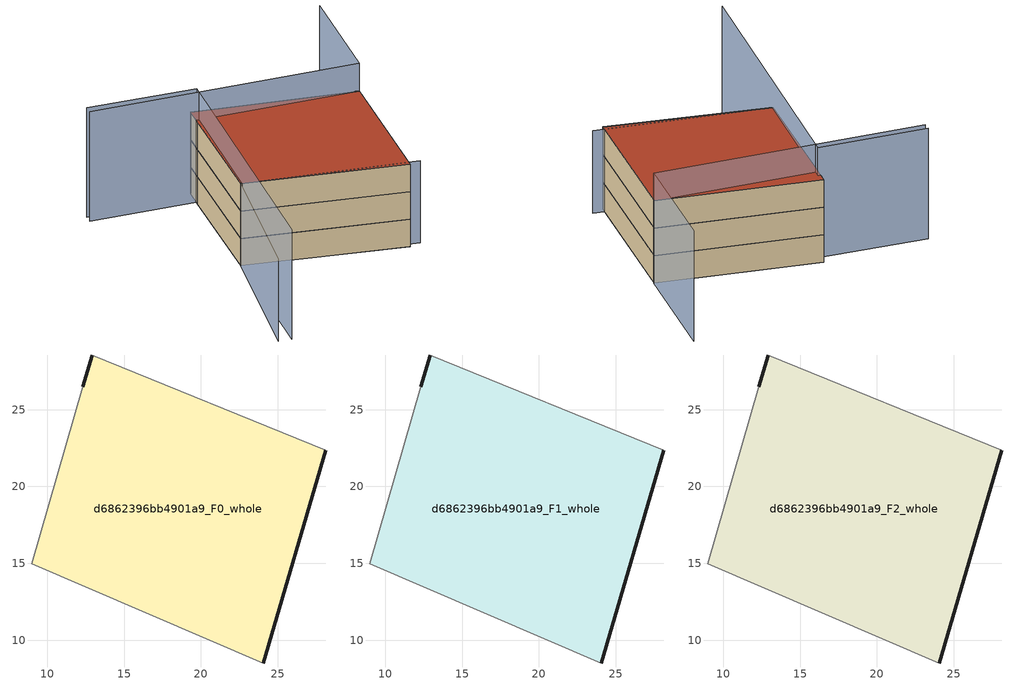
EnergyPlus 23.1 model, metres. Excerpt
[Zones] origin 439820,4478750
d6862396bb4901a9_F0_whole
 floor ground (EU_floor_Construction): 24.04,8.51 28.12,22.37 12.94,28.55 12.32,26.5 8.98,14.96 z0
 wall outside (EU_wall_Construction): 12.32,26.5 12.94,28.55 / 28.12,22.37 24.04,8.51 z0:3
 wall adiabatic (EU_wall_Construction): 12.94,28.55 28.12,22.37 / 24.04,8.51 8.98,14.96 12.32,26.5 z0:3
d6862396bb4901a9_F1_whole
 floor to d6862396bb4901a9_F0_whole (EU_floor_Construction): 24.04,8.51 28.12,22.37 12.94,28.55 12.32,26.5 8.98,14.96 z3
 wall outside (EU_wall_Construction): 12.32,26.5 12.94,28.55 / 28.12,22.37 24.04,8.51 z3:6
 wall adiabatic (EU_wall_Construction): 12.94,28.55 28.12,22.37 / 24.04,8.51 8.98,14.96 12.32,26.5 z3:6
d6862396bb4901a9_F2_whole
 floor to d6862396bb4901a9_F1_whole (EU_floor_Construction): 24.04,8.51 28.12,22.37 12.94,28.55 12.32,26.5 8.98,14.96 z6
 wall outside (EU_wall_Construction): 12.32,26.5 12.94,28.55 / 28.12,22.37 24.04,8.51 z6:9
 wall adiabatic (EU_wall_Construction): 12.94,28.55 28.12,22.37 / 24.04,8.51 8.98,14.96 12.32,26.5 z6:9
 roof outside (EU_roof_Construction): 28.12,22.37 24.04,8.51 8.98,14.96 12.32,26.5 12.94,28.55 z9
shading: 3.71,1.64 8.98,14.96 / 8.98,14.96 25.23,8.54 z0:9; 2.46,30.76 12.95,27.57 / 12.95,27.57 4.92,1.17 / 31.33,33.17 28.13,22.37 / 28.13,22.37 2.29,30.02 z0:12
[Building]
EU S2 Campaign: North Axis=0; Terrain=City; Solar Distribution=FullExterior
[Site:Location]
Madrid: Latitude=40.5; Longitude=-3.5; Time Zone=1; Elevation=609
[SizingPeriod:WeatherFileDays]
AnnualSizingPeriod: Begin Month=1; Begin Day of Month=1; End Month=12; End Day of Month=31; Day of Week for Start Day=Monday; Use Weather File Daylight Saving Period=No; Use Weather File Rain and Snow Indicators=No
[MATERIAL]
EU_InternalMass_Material: Roughness=MediumRough; Thickness=0.1; Conductivity=1; Density=1800; Specific Heat=900; Thermal Absorptance=0.9; Solar Absorptance=0.7; Visible Absorptance=0.7
[MATERIAL:NOMASS] Roughness=MediumRough; Thermal Absorptance=0.9; Solar Absorptance=0.7; Visible Absorptance=0.7
Name | Thermal Resistance
EU_wall_NoMass | 0.609216
EU_roof_NoMass | 0.513268
EU_floor_NoMass | 0.568163
[CONSTRUCTION]
EU_wall_Construction: EU_wall_NoMass
EU_roof_Construction: EU_roof_NoMass
EU_floor_Construction: EU_floor_NoMass
EU_InternalMass_Construction: EU_InternalMass_Material
[ZONE] Type=1; Multiplier=1; Ceiling Height=autocalculate; Volume=699.309; Floor Area=autocalculate; Part of Total Floor Area=Yes
d6862396bb4901a9_F0_whole; d6862396bb4901a9_F1_whole; d6862396bb4901a9_F2_whole
[INTERNALMASS] Construction=EU_InternalMass_Construction; Surface Area=233.103
Name | Zone or ZoneList
d6862396bb4901a9_F0_whole_EU_InternalMass | d6862396bb4901a9_F0_whole
d6862396bb4901a9_F1_whole_EU_InternalMass | d6862396bb4901a9_F1_whole
d6862396bb4901a9_F2_whole_EU_InternalMass | d6862396bb4901a9_F2_whole
[OTHEREQUIPMENT] Fuel Type=Electricity; Design Level Calculation Method=Watts/Area; Power per Zone Floor Area=1; Fraction Latent=0; Fraction Radiant=0; Fraction Lost=0; Carbon Dioxide Generation Rate=0; EndUse Subcategory=EU_Step8_InternalGains
Name | Zone or ZoneList or Space or SpaceList | Schedule
EU_Step8_InternalGain_d6862396bb4901a9_F0_whole_f000 | d6862396bb4901a9_F0_whole | EU_Step8_GainSchedule_d6862396bb4901a9_F0_whole_f000
EU_Step8_InternalGain_d6862396bb4901a9_F1_whole_f000 | d6862396bb4901a9_F1_whole | EU_Step8_GainSchedule_d6862396bb4901a9_F1_whole_f000
EU_Step8_InternalGain_d6862396bb4901a9_F2_whole_f000 | d6862396bb4901a9_F2_whole | EU_Step8_GainSchedule_d6862396bb4901a9_F2_whole_f000
[ZONEVENTILATION:DESIGNFLOWRATE] Schedule=EU_AlwaysOn; Design Flow Rate Calculation Method=AirChanges/Hour; Air Changes per Hour=0.752966; Ventilation Type=Natural; Fan Pressure Rise=0; Fan Total Efficiency=1; Constant Term Coefficient=1; Temperature Term Coefficient=0; Velocity Term Coefficient=0; Velocity Squared Term Coefficient=0; Minimum Indoor Temperature=-100; Maximum Indoor Temperature=100; Delta Temperature=-100; Minimum Outdoor Temperature=-100; Maximum Outdoor Temperature=100; Maximum Wind Speed=40
Name | Zone or ZoneList or Space or SpaceList
EU_ConstantAir_d6862396bb4901a9_F0_whole | d6862396bb4901a9_F0_whole
EU_ConstantAir_d6862396bb4901a9_F1_whole | d6862396bb4901a9_F1_whole
EU_ConstantAir_d6862396bb4901a9_F2_whole | d6862396bb4901a9_F2_whole
[HVACTEMPLATE:THERMOSTAT] Constant Heating Setpoint=20; Constant Cooling Setpoint=50
EU_HeatOnly_d6862396bb4901a9_F0_whole; EU_HeatOnly_d6862396bb4901a9_F1_whole; EU_HeatOnly_d6862396bb4901a9_F2_whole
[HVACTEMPLATE:ZONE:IDEALLOADSAIRSYSTEM] System Availability Schedule=EU_AlwaysOn; Maximum Heating Supply Air Temperature=50; Minimum Cooling Supply Air Temperature=13; Maximum Heating Supply Air Humidity Ratio=0.0156; Minimum Cooling Supply Air Humidity Ratio=0.0077; Heating Limit=NoLimit; Cooling Limit=NoLimit; Heating Availability Schedule=EU_AlwaysOn; Cooling Availability Schedule=EU_CoolingOff; Dehumidification Control Type=ConstantSensibleHeatRatio; Cooling Sensible Heat Ratio=0.7; Dehumidification Setpoint=60; Humidification Control Type=None; Humidification Setpoint=30; Outdoor Air Method=None; Outdoor Air Flow Rate per Person=0.00944; Outdoor Air Flow Rate per Zone Floor Area=0; Outdoor Air Flow Rate per Zone=0; Demand Controlled Ventilation Type=None; Outdoor Air Economizer Type=NoEconomizer; Heat Recovery Type=None; Sensible Heat Recovery Effectiveness=0.7; Latent Heat Recovery Effectiveness=0.65
Name | Template Thermostat
d6862396bb4901a9_F0_whole | EU_HeatOnly_d6862396bb4901a9_F0_whole
d6862396bb4901a9_F1_whole | EU_HeatOnly_d6862396bb4901a9_F1_whole
d6862396bb4901a9_F2_whole | EU_HeatOnly_d6862396bb4901a9_F2_whole
[SIZING:ZONE] Zone Cooling Design Supply Air Temperature Input Method=SupplyAirTemperature; Zone Cooling Design Supply Air Temperature=13; Zone Heating Design Supply Air Temperature Input Method=SupplyAirTemperature; Zone Heating Design Supply Air Temperature=50; Zone Cooling Design Supply Air Humidity Ratio=0.008; Zone Heating Design Supply Air Humidity Ratio=0.008; Cooling Design Air Flow Method=DesignDay; Cooling Design Air Flow Rate=0; Cooling Minimum Air Flow per Zone Floor Area=0.000762; Cooling Minimum Air Flow=0; Cooling Minimum Air Flow Fraction=0.2; Heating Design Air Flow Method=DesignDay; Heating Design Air Flow Rate=0; Heating Maximum Air Flow per Zone Floor Area=0.002032; Heating Maximum Air Flow=0.141576; Heating Maximum Air Flow Fraction=0.3; Account for Dedicated Outdoor Air System=No; Dedicated Outdoor Air System Control Strategy=NeutralSupplyAir; Dedicated Outdoor Air Low Setpoint Temperature for Design=autosize; Dedicated Outdoor Air High Setpoint Temperature for Design=autosize; Zone Load Sizing Method=Sensible Load Only No Latent Load; Zone Latent Cooling Design Supply Air Humidity Ratio Input Method=HumidityRatioDifference; Zone Cooling Design Supply Air Humidity Ratio Difference=0.005; Zone Latent Heating Design Supply Air Humidity Ratio Input Method=HumidityRatioDifference; Zone Humidification Design Supply Air Humidity Ratio Difference=0.005
d6862396bb4901a9_F0_whole; d6862396bb4901a9_F1_whole; d6862396bb4901a9_F2_whole
[SCHEDULE:CONSTANT]
Name | Hourly Value
EU_AlwaysOn | 1
EU_CoolingOff | 0
[SCHEDULE:FILE] Column Number=1; Rows to Skip at Top=0; Number of Hours of Data=8760; Column Separator=Comma; Interpolate to Timestep=No; Minutes per Item=60; Adjust Schedule for Daylight Savings=Yes
Name | File
EU_Step8_GainSchedule_d6862396bb4901a9_F0_whole_f000 | ../../schedules/d6862396bb4901a9/d6862396bb4901a9_F0_whole_f000_gain.csv
EU_Step8_GainSchedule_d6862396bb4901a9_F1_whole_f000 | ../../schedules/d6862396bb4901a9/d6862396bb4901a9_F1_whole_f000_gain.csv
EU_Step8_GainSchedule_d6862396bb4901a9_F2_whole_f000 | ../../schedules/d6862396bb4901a9/d6862396bb4901a9_F2_whole_f000_gain.csv
